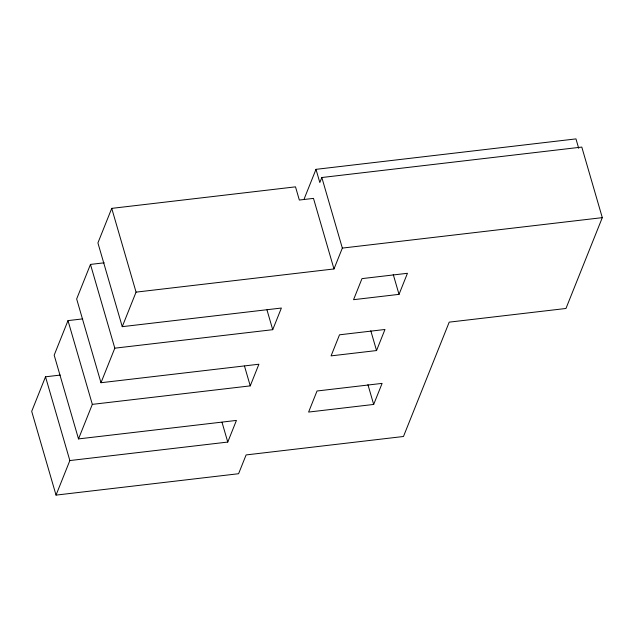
<?xml version="1.0" encoding="UTF-8"?>
<svg xmlns="http://www.w3.org/2000/svg" width="634" height="634" viewBox="0 0 634 634"><rect width="100%" height="100%" fill="white"/><g stroke="black" fill="none" stroke-linecap="round" stroke-linejoin="round"><path stroke-width="0.95" d="M122.251 326.668L136.064 292.131L333.983 268.951L313.489 198.387L299.335 200.043L295.507 186.848L111.735 208.372L97.913 242.917L122.251 326.668L281.385 308.037L272.723 329.688L114.809 348.177L100.988 382.722L258.902 364.225L250.248 385.876L92.326 404.373L78.513 438.91L236.427 420.421L227.764 442.064L69.851 460.561L56.038 495.106L238.59 473.725L246.111 454.927L403.47 436.493L449.213 322.143L565.964 308.473L602.3 217.644L581.798 147.08L321.834 177.52L319.829 182.529L315.994 169.341L575.965 138.894L578.699 148.316M60.23 375.082L45.513 376.802L31.7 411.347L56.038 495.106M82.713 318.886L67.996 320.614L54.175 355.151L78.513 438.91M104.206 262.809L90.472 264.418L76.659 298.963L100.988 382.722M304.217 198.775L315.994 169.341M333.983 268.951L342.336 248.092L321.834 177.52M376.548 350.554L384.973 329.482L339.507 334.807L331.083 355.872L376.548 350.554L370.795 330.766M399.024 294.358L407.448 273.294L361.99 278.619L353.558 299.684L399.024 294.358L393.27 274.577M373.68 404.444L382.104 383.38L317.032 390.996L308.607 412.068L373.68 404.444L367.934 384.664M342.336 248.092L602.3 217.644M266.977 309.899L272.723 329.688M244.494 366.087L250.248 385.876M222.019 422.284L227.764 442.064M111.735 208.372L136.064 292.131M90.472 264.418L114.809 348.177M67.996 320.614L92.326 404.373M45.513 376.802L69.851 460.561"/></g></svg>
